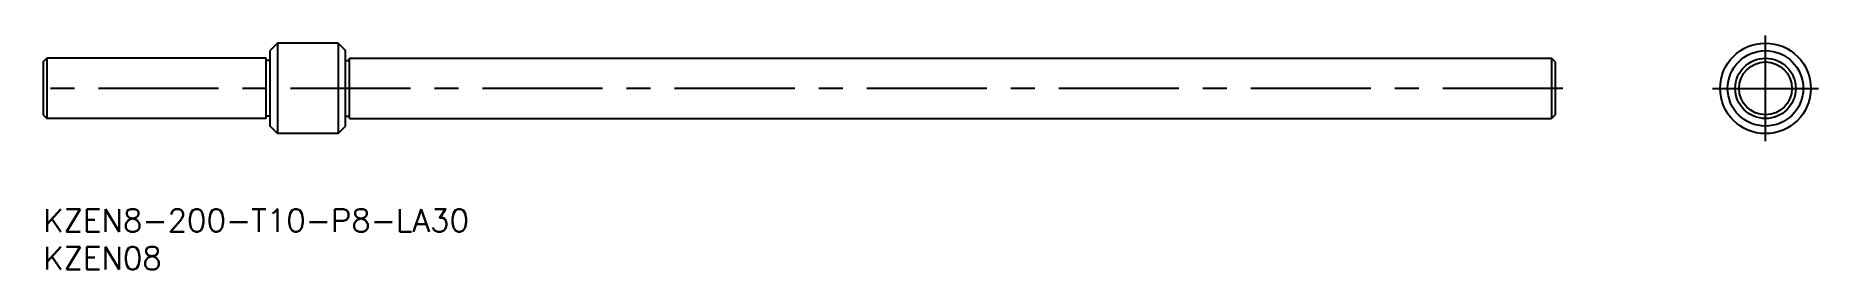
# Model space of a CAD drawing. Extents: x -1 to 235, y -8 to 23.
import ezdxf

# ---------------------------------------------------------------- set-up
doc = ezdxf.new("R2010")
doc.units = 0
doc.header["$LTSCALE"] = 0.5
doc.linetypes.add('CENTER', pattern=[50.8, 31.75, -6.35, 6.35, -6.35])
for name, color, linetype in [('MSM_CENTER', 1, 'CENTER'), ('MSM_CONTINUOUS', 7, 'CONTINUOUS'), ('MSM_PART_NUMBER', 7, 'CONTINUOUS')]:
    doc.layers.add(name, color=color, linetype=linetype)
doc.styles.get("Standard").update_dxf_attribs({"font": 'txt.shx', "height": 3, "bigfont": 'bigfont.shx'})

# ---------------------------------------------------------------- blocks, each defined once
blk = doc.blocks.new('*U6')
at = {"layer": 'MSM_PART_NUMBER'}
blk.add_text('KZEN8-200-T10-P8-LA30', height=3, dxfattribs=at).set_placement((0, -3))
blk = doc.blocks.new('*U7')
at = {"layer": 'MSM_PART_NUMBER'}
blk.add_text('KZEN08', height=3, dxfattribs=at).set_placement((0, -8))

msp = doc.modelspace()

# ---------------------------------------------------------------- linework, layer by layer
at = {"layer": 'MSM_CENTER'}
for p, q in [((227.81, 9), (227.81, 23)), ((201, 16), (-1, 16)), ((220.81, 16), (234.81, 16))]:
    msp.add_line(p, q, dxfattribs=at)
at = {"layer": 'MSM_CONTINUOUS'}
for p, q in [((31, 22), (30, 21)), ((39, 22), (31, 22)), ((31, 22), (31, 10)), ((39, 22), (40, 21)), ((39, 22), (39, 10)), ((0, 19.5), (0.5, 20)), ((0, 19.5), (0, 12.5)), ((29.5, 20), (0.5, 20)), ((0.5, 20), (0.5, 12)), ((29.5, 12), (29.5, 20)), ((30, 19.7), (29.5, 19.7)), ((30, 11), (30, 21)), ((40, 11), (40, 21)), ((40, 19.7), (40.5, 19.7)), ((40.5, 20), (199.5, 20)), ((40.5, 12), (40.5, 20)), ((199.5, 20), (199.5, 12)), ((200, 19.5), (199.5, 20)), ((200, 19.5), (200, 12.5)), ((0, 12.5), (0.5, 12)), ((29.5, 12), (0.5, 12)), ((30, 12.3), (29.5, 12.3)), ((40, 12.3), (40.5, 12.3)), ((40.5, 12), (199.5, 12)), ((200, 12.5), (199.5, 12)), ((31, 10), (30, 11)), ((39, 10), (31, 10)), ((39, 10), (40, 11))]:
    msp.add_line(p, q, dxfattribs=at)
for radius in [6, 5, 4, 3.5]:
    msp.add_circle((227.81, 16), radius, dxfattribs=at)

# ---------------------------------------------------------------- block references
for name in ['*U6', '*U7']:
    msp.add_blockref(name, (0, 0), dxfattribs=at)

doc.saveas('drawing.dxf')
